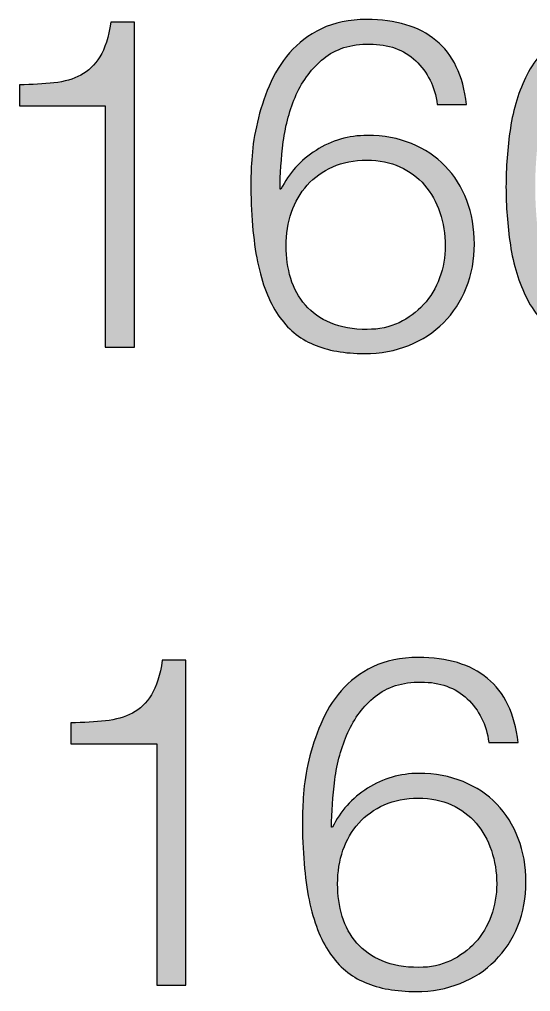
# Paper-space layout 'A1mask' of a CAD drawing. Extents: x 20 to 830, y 20 to 585.
# Drawn here: x 666.49 to 670.77, y 63.87 to 71.99 of the extents above; entities that cross this region are included whole.
import ezdxf
from ezdxf.enums import TextEntityAlignment as Align

# ---------------------------------------------------------------- set-up
doc = ezdxf.new("R2010")
doc.units = 0
doc.layers.get('0').update_dxf_attribs({"linetype": 'CONTINUOUS'})
doc.layers.get('Defpoints').update_dxf_attribs({"linetype": 'CONTINUOUS'})
doc.layers.add('JPP_Mask', color=7, linetype='CONTINUOUS')
doc.styles.add('JPP', font='arial.ttf')

# ---------------------------------------------------------------- blocks, each defined once
blk = doc.blocks.new('A1mask')
at = {"true_color": 0x004a91}
h = blk.add_hatch(color=154, dxfattribs=at)
edge = h.paths.add_edge_path()
edge.add_spline(control_points=[(652.4532, 55.6135), (652.4532, 56.2921), (652.4532, 56.9706), (652.4532, 56.9706), (652.4532, 56.9706), (652.4037, 56.9706), (652.3543, 56.9706)], knot_values=[3.5, 3.5, 3.5, 3.5, 4, 4, 4, 4.5, 4.5, 4.5, 4.5], degree=3, periodic=0)
edge.add_spline(control_points=[(652.3543, 56.9706), (652.3048, 56.9706), (652.2553, 56.9706), (652.2553, 56.9706), (652.2373, 56.8466), (652.2071, 56.7505), (652.1644, 56.6819), (652.1218, 56.6133), (652.0688, 56.5621), (652.0054, 56.529)], knot_values=[1, 1, 1, 1, 1.5, 1.5, 1.5, 2.5, 2.5, 2.5, 3.5, 3.5, 3.5, 3.5], degree=3, periodic=0)
edge.add_spline(control_points=[(652.0054, 56.529), (651.942, 56.4949), (651.8672, 56.4736), (651.7806, 56.4646)], knot_values=[0, 0, 0, 0, 1, 1, 1, 1], degree=3, periodic=0)
edge.add_spline(control_points=[(651.7806, 56.4646), (651.6939, 56.4556), (651.5974, 56.4499), (651.4918, 56.4471)], knot_values=[9, 9, 9, 9, 10, 10, 10, 10], degree=3, periodic=0)
edge.add_spline(control_points=[(651.4918, 56.4471), (651.4918, 56.4471), (651.4918, 56.2729), (651.4918, 56.2729), (651.4918, 56.2729), (651.6711, 56.2729), (651.8504, 56.2729)], knot_values=[7.5, 7.5, 7.5, 7.5, 8.5, 8.5, 8.5, 9, 9, 9, 9], degree=3, periodic=0)
edge.add_spline(control_points=[(651.8504, 56.2729), (652.0297, 56.2729), (652.2089, 56.2729), (652.2089, 56.2729), (652.2089, 56.2729), (652.2089, 55.7688), (652.2089, 55.2647)], knot_values=[6.5, 6.5, 6.5, 6.5, 7, 7, 7, 7.5, 7.5, 7.5, 7.5], degree=3, periodic=0)
edge.add_spline(control_points=[(652.2089, 55.2647), (652.2089, 54.7605), (652.2089, 54.2564), (652.2089, 54.2564), (652.2089, 54.2564), (652.27, 54.2564), (652.3311, 54.2564)], knot_values=[5.5, 5.5, 5.5, 5.5, 6, 6, 6, 6.5, 6.5, 6.5, 6.5], degree=3, periodic=0)
edge.add_spline(control_points=[(652.3311, 54.2564), (652.3921, 54.2564), (652.4532, 54.2564), (652.4532, 54.2564), (652.4532, 54.2564), (652.4532, 54.935), (652.4532, 55.6135)], knot_values=[4.5, 4.5, 4.5, 4.5, 5, 5, 5, 5.5, 5.5, 5.5, 5.5], degree=3, periodic=0)
h = blk.add_hatch(color=154, dxfattribs=at)
edge = h.paths.add_edge_path()
edge.add_spline(control_points=[(655.2318, 55.4819), (655.1892, 55.5927), (655.1291, 55.6888), (655.0515, 55.7688), (654.9738, 55.8488), (654.8801, 55.9117), (654.7703, 55.9567)], knot_values=[9, 9, 9, 9, 10, 10, 10, 11, 11, 11, 11], degree=3, periodic=0)
edge.add_spline(control_points=[(654.7703, 55.9567), (654.6605, 56.0022), (654.5369, 56.0249), (654.4001, 56.0249)], knot_values=[8, 8, 8, 8, 9, 9, 9, 9], degree=3, periodic=0)
edge.add_spline(control_points=[(654.4001, 56.0249), (654.2449, 56.0249), (654.1019, 55.9832), (653.9717, 55.9004)], knot_values=[7, 7, 7, 7, 8, 8, 8, 8], degree=3, periodic=0)
edge.add_spline(control_points=[(653.9717, 55.9004), (653.8411, 55.818), (653.7436, 55.7091), (653.6787, 55.5747)], knot_values=[6, 6, 6, 6, 7, 7, 7, 7], degree=3, periodic=0)
edge.add_spline(control_points=[(653.6711, 55.5747), (653.6711, 55.6987), (653.6801, 55.8313), (653.6981, 55.9723), (653.7161, 56.1134), (653.7526, 56.2445), (653.8065, 56.3657)], knot_values=[3, 3, 3, 3, 4, 4, 4, 5, 5, 5, 5], degree=3, periodic=0)
edge.add_spline(control_points=[(653.8065, 56.3657), (653.861, 56.4873), (653.9372, 56.5882), (654.0356, 56.6682)], knot_values=[2, 2, 2, 2, 3, 3, 3, 3], degree=3, periodic=0)
edge.add_spline(control_points=[(654.0356, 56.6682), (654.1336, 56.7486), (654.2619, 56.7884), (654.4195, 56.7884), (654.5772, 56.7884), (654.7059, 56.742), (654.8053, 56.6488)], knot_values=[0, 0, 0, 0, 1, 1, 1, 2, 2, 2, 2], degree=3, periodic=0)
edge.add_spline(control_points=[(654.8053, 56.6488), (654.9047, 56.556), (654.9648, 56.4343), (654.9857, 56.2843)], knot_values=[29, 29, 29, 29, 30, 30, 30, 30], degree=3, periodic=0)
edge.add_spline(control_points=[(654.9857, 56.2843), (654.9857, 56.2843), (655.2299, 56.2843), (655.2299, 56.2843), (655.2015, 56.5247), (655.1163, 56.7032), (654.9738, 56.8196)], knot_values=[27, 27, 27, 27, 28, 28, 28, 29, 29, 29, 29], degree=3, periodic=0)
edge.add_spline(control_points=[(654.9738, 56.8196), (654.8318, 56.9361), (654.6392, 56.9943), (654.3963, 56.9943)], knot_values=[26, 26, 26, 26, 27, 27, 27, 27], degree=3, periodic=0)
edge.add_spline(control_points=[(654.3963, 56.9943), (654.2486, 56.9943), (654.1223, 56.9683), (654.0162, 56.9167)], knot_values=[25, 25, 25, 25, 26, 26, 26, 26], degree=3, periodic=0)
edge.add_spline(control_points=[(654.0162, 56.9167), (653.9102, 56.8646), (653.8217, 56.7974), (653.7507, 56.715)], knot_values=[24, 24, 24, 24, 25, 25, 25, 25], degree=3, periodic=0)
edge.add_spline(control_points=[(653.7507, 56.715), (653.6792, 56.6322), (653.6224, 56.5399), (653.5798, 56.4376), (653.5372, 56.3354), (653.5045, 56.2346), (653.4809, 56.1352)], knot_values=[22, 22, 22, 22, 23, 23, 23, 24, 24, 24, 24], degree=3, periodic=0)
edge.add_spline(control_points=[(653.4809, 56.1352), (653.4577, 56.0358), (653.443, 55.942), (653.4364, 55.854), (653.4297, 55.7659), (653.4269, 55.6949), (653.4269, 55.641)], knot_values=[20, 20, 20, 20, 21, 21, 21, 22, 22, 22, 22], degree=3, periodic=0)
edge.add_spline(control_points=[(653.4269, 55.641), (653.4269, 55.3745), (653.4454, 55.1501), (653.4828, 54.9679)], knot_values=[19, 19, 19, 19, 20, 20, 20, 20], degree=3, periodic=0)
edge.add_spline(control_points=[(653.4828, 54.9679), (653.5206, 54.7856), (653.5779, 54.6379), (653.6555, 54.5239)], knot_values=[18, 18, 18, 18, 19, 19, 19, 19], degree=3, periodic=0)
edge.add_spline(control_points=[(653.6555, 54.5239), (653.7332, 54.4102), (653.8311, 54.3284), (653.9504, 54.2777)], knot_values=[17, 17, 17, 17, 18, 18, 18, 18], degree=3, periodic=0)
edge.add_spline(control_points=[(653.9504, 54.2777), (654.0692, 54.2275), (654.2113, 54.202), (654.3769, 54.202)], knot_values=[16, 16, 16, 16, 17, 17, 17, 17], degree=3, periodic=0)
edge.add_spline(control_points=[(654.3769, 54.202), (654.5114, 54.202), (654.6344, 54.2247), (654.7471, 54.2701)], knot_values=[15, 15, 15, 15, 16, 16, 16, 16], degree=3, periodic=0)
edge.add_spline(control_points=[(654.7471, 54.2701), (654.8598, 54.3151), (654.9563, 54.3785), (655.0377, 54.46), (655.1192, 54.5414), (655.1826, 54.6384), (655.228, 54.7506)], knot_values=[13, 13, 13, 13, 14, 14, 14, 15, 15, 15, 15], degree=3, periodic=0)
edge.add_spline(control_points=[(655.228, 54.7506), (655.273, 54.8633), (655.2957, 54.9854), (655.2957, 55.1174)], knot_values=[12, 12, 12, 12, 13, 13, 13, 13], degree=3, periodic=0)
edge.add_spline(control_points=[(655.2957, 55.1174), (655.2957, 55.249), (655.2744, 55.3707), (655.2318, 55.4819)], knot_values=[11, 11, 11, 11, 12, 12, 12, 12], degree=3, periodic=0)
edge = h.paths.add_edge_path(flags=16)
edge.add_spline(control_points=[(653.7658, 55.383), (653.7956, 55.4696), (653.8397, 55.5449), (653.8979, 55.6097)], knot_values=[1, 1, 1, 1, 2, 2, 2, 2], degree=3, periodic=0)
edge.add_spline(control_points=[(653.8979, 55.6097), (653.9561, 55.6741), (654.0271, 55.7252), (654.1114, 55.7631)], knot_values=[0, 0, 0, 0, 1, 1, 1, 1], degree=3, periodic=0)
edge.add_spline(control_points=[(654.1114, 55.7631), (654.1952, 55.8005), (654.2903, 55.819), (654.3963, 55.819)], knot_values=[15, 15, 15, 15, 16, 16, 16, 16], degree=3, periodic=0)
edge.add_spline(control_points=[(654.3963, 55.819), (654.4995, 55.819), (654.5918, 55.8005), (654.6732, 55.7631)], knot_values=[14, 14, 14, 14, 15, 15, 15, 15], degree=3, periodic=0)
edge.add_spline(control_points=[(654.6732, 55.7631), (654.7547, 55.7252), (654.8233, 55.6741), (654.8792, 55.6097)], knot_values=[13, 13, 13, 13, 14, 14, 14, 14], degree=3, periodic=0)
edge.add_spline(control_points=[(654.8792, 55.6097), (654.9345, 55.5449), (654.9771, 55.4687), (655.007, 55.3811)], knot_values=[12, 12, 12, 12, 13, 13, 13, 13], degree=3, periodic=0)
edge.add_spline(control_points=[(655.007, 55.3811), (655.0368, 55.2931), (655.0515, 55.1998), (655.0515, 55.1018)], knot_values=[11, 11, 11, 11, 12, 12, 12, 12], degree=3, periodic=0)
edge.add_spline(control_points=[(655.0515, 55.1018), (655.0515, 55.0086), (655.0358, 54.9196), (655.0051, 54.8344)], knot_values=[10, 10, 10, 10, 11, 11, 11, 11], degree=3, periodic=0)
edge.add_spline(control_points=[(655.0051, 54.8344), (654.9738, 54.7487), (654.9293, 54.6744), (654.8711, 54.6114)], knot_values=[9, 9, 9, 9, 10, 10, 10, 10], degree=3, periodic=0)
edge.add_spline(control_points=[(654.8711, 54.6114), (654.8129, 54.548), (654.7447, 54.4973), (654.6657, 54.46), (654.5866, 54.4226), (654.4981, 54.4036), (654.4001, 54.4036)], knot_values=[7, 7, 7, 7, 8, 8, 8, 9, 9, 9, 9], degree=3, periodic=0)
edge.add_spline(control_points=[(654.4001, 54.4036), (654.2813, 54.4036), (654.1791, 54.4216), (654.0939, 54.4581)], knot_values=[6, 6, 6, 6, 7, 7, 7, 7], degree=3, periodic=0)
edge.add_spline(control_points=[(654.0939, 54.4581), (654.0082, 54.494), (653.9381, 54.5437), (653.8823, 54.6072)], knot_values=[5, 5, 5, 5, 6, 6, 6, 6], degree=3, periodic=0)
edge.add_spline(control_points=[(653.8823, 54.6072), (653.8269, 54.6706), (653.7862, 54.7449), (653.7601, 54.8301)], knot_values=[4, 4, 4, 4, 5, 5, 5, 5], degree=3, periodic=0)
edge.add_spline(control_points=[(653.7601, 54.8301), (653.7346, 54.9158), (653.7213, 55.0062), (653.7213, 55.1018)], knot_values=[3, 3, 3, 3, 4, 4, 4, 4], degree=3, periodic=0)
edge.add_spline(control_points=[(653.7213, 55.1018), (653.7213, 55.2026), (653.7365, 55.2964), (653.7658, 55.383)], knot_values=[2, 2, 2, 2, 3, 3, 3, 3], degree=3, periodic=0)
h = blk.add_hatch(color=154, dxfattribs=at)
edge = h.paths.add_edge_path()
edge.add_spline(control_points=[(657.4519, 55.5979), (657.4519, 55.7555), (657.4396, 55.9174), (657.4149, 56.0826)], knot_values=[2, 2, 2, 2, 3, 3, 3, 3], degree=3, periodic=0)
edge.add_spline(control_points=[(657.4149, 56.0826), (657.3903, 56.2483), (657.3439, 56.3984), (657.2753, 56.5328)], knot_values=[1, 1, 1, 1, 2, 2, 2, 2], degree=3, periodic=0)
edge.add_spline(control_points=[(657.2753, 56.5328), (657.2071, 56.6672), (657.1115, 56.7775), (656.9884, 56.8641)], knot_values=[0, 0, 0, 0, 1, 1, 1, 1], degree=3, periodic=0)
edge.add_spline(control_points=[(656.9884, 56.8641), (656.8658, 56.9508), (656.7049, 56.9943), (656.5056, 56.9943)], knot_values=[15, 15, 15, 15, 16, 16, 16, 16], degree=3, periodic=0)
edge.add_spline(control_points=[(656.5056, 56.9943), (656.3092, 56.9943), (656.1492, 56.9508), (656.0252, 56.8641)], knot_values=[14, 14, 14, 14, 15, 15, 15, 15], degree=3, periodic=0)
edge.add_spline(control_points=[(656.0252, 56.8641), (655.9007, 56.7775), (655.8046, 56.6672), (655.7359, 56.5328), (655.6673, 56.3984), (655.6209, 56.2483), (655.5963, 56.0826)], knot_values=[12, 12, 12, 12, 13, 13, 13, 14, 14, 14, 14], degree=3, periodic=0)
edge.add_spline(control_points=[(655.5963, 56.0826), (655.5717, 55.9174), (655.5598, 55.7546), (655.5598, 55.5941)], knot_values=[11, 11, 11, 11, 12, 12, 12, 12], degree=3, periodic=0)
edge.add_spline(control_points=[(655.5598, 55.5941), (655.5598, 55.4365), (655.5717, 55.2751), (655.5963, 55.1094)], knot_values=[10, 10, 10, 10, 11, 11, 11, 11], degree=3, periodic=0)
edge.add_spline(control_points=[(655.5963, 55.1094), (655.6209, 54.9442), (655.6673, 54.7941), (655.7359, 54.6597), (655.8046, 54.5253), (655.9007, 54.4155), (656.0252, 54.3302)], knot_values=[8, 8, 8, 8, 9, 9, 9, 10, 10, 10, 10], degree=3, periodic=0)
edge.add_spline(control_points=[(656.0252, 54.3302), (656.1492, 54.2446), (656.3092, 54.202), (656.5056, 54.202)], knot_values=[7, 7, 7, 7, 8, 8, 8, 8], degree=3, periodic=0)
edge.add_spline(control_points=[(656.5056, 54.202), (656.7049, 54.202), (656.8658, 54.2446), (656.9884, 54.3302)], knot_values=[6, 6, 6, 6, 7, 7, 7, 7], degree=3, periodic=0)
edge.add_spline(control_points=[(656.9884, 54.3302), (657.1115, 54.4155), (657.2071, 54.5253), (657.2753, 54.6597)], knot_values=[5, 5, 5, 5, 6, 6, 6, 6], degree=3, periodic=0)
edge.add_spline(control_points=[(657.2753, 54.6597), (657.3439, 54.7941), (657.3903, 54.9442), (657.4149, 55.1094)], knot_values=[4, 4, 4, 4, 5, 5, 5, 5], degree=3, periodic=0)
edge.add_spline(control_points=[(657.4149, 55.1094), (657.4396, 55.2751), (657.4519, 55.4379), (657.4519, 55.5979)], knot_values=[3, 3, 3, 3, 4, 4, 4, 4], degree=3, periodic=0)
edge = h.paths.add_edge_path(flags=16)
edge.add_spline(control_points=[(655.8041, 55.5979), (655.8041, 55.7144), (655.8117, 55.8426), (655.8273, 55.9818)], knot_values=[2, 2, 2, 2, 3, 3, 3, 3], degree=3, periodic=0)
edge.add_spline(control_points=[(655.8273, 55.9818), (655.8429, 56.1214), (655.8742, 56.2507), (655.922, 56.37)], knot_values=[1, 1, 1, 1, 2, 2, 2, 2], degree=3, periodic=0)
edge.add_spline(control_points=[(655.922, 56.37), (655.9698, 56.4888), (656.0403, 56.5882), (656.1336, 56.6682)], knot_values=[0, 0, 0, 0, 1, 1, 1, 1], degree=3, periodic=0)
edge.add_spline(control_points=[(656.1336, 56.6682), (656.2268, 56.7486), (656.3508, 56.7884), (656.5056, 56.7884)], knot_values=[15, 15, 15, 15, 16, 16, 16, 16], degree=3, periodic=0)
edge.add_spline(control_points=[(656.5056, 56.7884), (656.6609, 56.7884), (656.7849, 56.7486), (656.8782, 56.6682)], knot_values=[14, 14, 14, 14, 15, 15, 15, 15], degree=3, periodic=0)
edge.add_spline(control_points=[(656.8782, 56.6682), (656.9709, 56.5882), (657.0415, 56.4888), (657.0893, 56.37)], knot_values=[13, 13, 13, 13, 14, 14, 14, 14], degree=3, periodic=0)
edge.add_spline(control_points=[(657.0893, 56.37), (657.1371, 56.2507), (657.1688, 56.1214), (657.1844, 55.9818)], knot_values=[12, 12, 12, 12, 13, 13, 13, 13], degree=3, periodic=0)
edge.add_spline(control_points=[(657.1844, 55.9818), (657.2, 55.8426), (657.2076, 55.7144), (657.2076, 55.5979)], knot_values=[11, 11, 11, 11, 12, 12, 12, 12], degree=3, periodic=0)
edge.add_spline(control_points=[(657.2076, 55.5979), (657.2076, 55.4791), (657.2, 55.3503), (657.1844, 55.2121), (657.1688, 55.0739), (657.1371, 54.9447), (657.0893, 54.8244), (657.0415, 54.7042), (656.9709, 54.6039), (656.8782, 54.5239)], knot_values=[8, 8, 8, 8, 9, 9, 9, 10, 10, 10, 11, 11, 11, 11], degree=3, periodic=0)
edge.add_spline(control_points=[(656.8782, 54.5239), (656.7849, 54.4439), (656.6609, 54.4036), (656.5056, 54.4036)], knot_values=[7, 7, 7, 7, 8, 8, 8, 8], degree=3, periodic=0)
edge.add_spline(control_points=[(656.5056, 54.4036), (656.3508, 54.4036), (656.2268, 54.4439), (656.1336, 54.5239), (656.0403, 54.6039), (655.9698, 54.7042), (655.922, 54.8244), (655.8742, 54.9447), (655.8429, 55.0739), (655.8273, 55.2121), (655.8117, 55.3503), (655.8041, 55.4791), (655.8041, 55.5979)], knot_values=[3, 3, 3, 3, 4, 4, 4, 5, 5, 5, 6, 6, 6, 7, 7, 7, 7], degree=3, periodic=0)
h = blk.add_hatch(color=154, dxfattribs=at)
edge = h.paths.add_edge_path()
edge.add_spline(control_points=[(652.884, 50.2816), (652.884, 50.9602), (652.884, 51.6387), (652.884, 51.6387), (652.884, 51.6387), (652.8345, 51.6387), (652.785, 51.6387)], knot_values=[3.5, 3.5, 3.5, 3.5, 4, 4, 4, 4.5, 4.5, 4.5, 4.5], degree=3, periodic=0)
edge.add_spline(control_points=[(652.785, 51.6387), (652.7356, 51.6387), (652.6861, 51.6387), (652.6861, 51.6387), (652.6681, 51.5147), (652.6378, 51.4186), (652.5952, 51.35), (652.5526, 51.2813), (652.4996, 51.2302), (652.4362, 51.1971)], knot_values=[1, 1, 1, 1, 1.5, 1.5, 1.5, 2.5, 2.5, 2.5, 3.5, 3.5, 3.5, 3.5], degree=3, periodic=0)
edge.add_spline(control_points=[(652.4362, 51.1971), (652.3727, 51.163), (652.2979, 51.1417), (652.2113, 51.1327)], knot_values=[0, 0, 0, 0, 1, 1, 1, 1], degree=3, periodic=0)
edge.add_spline(control_points=[(652.2113, 51.1327), (652.1247, 51.1237), (652.0281, 51.118), (651.9226, 51.1152)], knot_values=[9, 9, 9, 9, 10, 10, 10, 10], degree=3, periodic=0)
edge.add_spline(control_points=[(651.9226, 51.1152), (651.9226, 51.1152), (651.9226, 50.941), (651.9226, 50.941), (651.9226, 50.941), (652.1018, 50.941), (652.2811, 50.941)], knot_values=[7.5, 7.5, 7.5, 7.5, 8.5, 8.5, 8.5, 9, 9, 9, 9], degree=3, periodic=0)
edge.add_spline(control_points=[(652.2811, 50.941), (652.4604, 50.941), (652.6397, 50.941), (652.6397, 50.941), (652.6397, 50.941), (652.6397, 50.4369), (652.6397, 49.9327)], knot_values=[6.5, 6.5, 6.5, 6.5, 7, 7, 7, 7.5, 7.5, 7.5, 7.5], degree=3, periodic=0)
edge.add_spline(control_points=[(652.6397, 49.9327), (652.6397, 49.4286), (652.6397, 48.9245), (652.6397, 48.9245), (652.6397, 48.9245), (652.7008, 48.9245), (652.7618, 48.9245)], knot_values=[5.5, 5.5, 5.5, 5.5, 6, 6, 6, 6.5, 6.5, 6.5, 6.5], degree=3, periodic=0)
edge.add_spline(control_points=[(652.7618, 48.9245), (652.8229, 48.9245), (652.884, 48.9245), (652.884, 48.9245), (652.884, 48.9245), (652.884, 49.6031), (652.884, 50.2816)], knot_values=[4.5, 4.5, 4.5, 4.5, 5, 5, 5, 5.5, 5.5, 5.5, 5.5], degree=3, periodic=0)
h = blk.add_hatch(color=154, dxfattribs=at)
edge = h.paths.add_edge_path()
edge.add_spline(control_points=[(655.6626, 50.15), (655.62, 50.2608), (655.5598, 50.3569), (655.4822, 50.4369), (655.4046, 50.5169), (655.3109, 50.5798), (655.201, 50.6248)], knot_values=[9, 9, 9, 9, 10, 10, 10, 11, 11, 11, 11], degree=3, periodic=0)
edge.add_spline(control_points=[(655.201, 50.6248), (655.0912, 50.6702), (654.9677, 50.693), (654.8309, 50.693)], knot_values=[8, 8, 8, 8, 9, 9, 9, 9], degree=3, periodic=0)
edge.add_spline(control_points=[(654.8309, 50.693), (654.6756, 50.693), (654.5327, 50.6513), (654.4025, 50.5685)], knot_values=[7, 7, 7, 7, 8, 8, 8, 8], degree=3, periodic=0)
edge.add_spline(control_points=[(654.4025, 50.5685), (654.2718, 50.4861), (654.1743, 50.3772), (654.1095, 50.2428)], knot_values=[6, 6, 6, 6, 7, 7, 7, 7], degree=3, periodic=0)
edge.add_spline(control_points=[(654.1019, 50.2428), (654.1019, 50.3668), (654.1109, 50.4994), (654.1289, 50.6404), (654.1469, 50.7815), (654.1833, 50.9126), (654.2373, 51.0338)], knot_values=[3, 3, 3, 3, 4, 4, 4, 5, 5, 5, 5], degree=3, periodic=0)
edge.add_spline(control_points=[(654.2373, 51.0338), (654.2917, 51.1554), (654.3679, 51.2563), (654.4664, 51.3363)], knot_values=[2, 2, 2, 2, 3, 3, 3, 3], degree=3, periodic=0)
edge.add_spline(control_points=[(654.4664, 51.3363), (654.5644, 51.4167), (654.6927, 51.4565), (654.8503, 51.4565), (655.0079, 51.4565), (655.1367, 51.4101), (655.2361, 51.3168)], knot_values=[0, 0, 0, 0, 1, 1, 1, 2, 2, 2, 2], degree=3, periodic=0)
edge.add_spline(control_points=[(655.2361, 51.3168), (655.3355, 51.2241), (655.3956, 51.1024), (655.4164, 50.9524)], knot_values=[29, 29, 29, 29, 30, 30, 30, 30], degree=3, periodic=0)
edge.add_spline(control_points=[(655.4164, 50.9524), (655.4164, 50.9524), (655.6607, 50.9524), (655.6607, 50.9524), (655.6323, 51.1928), (655.5471, 51.3713), (655.4046, 51.4877)], knot_values=[27, 27, 27, 27, 28, 28, 28, 29, 29, 29, 29], degree=3, periodic=0)
edge.add_spline(control_points=[(655.4046, 51.4877), (655.2626, 51.6042), (655.0699, 51.6624), (654.8271, 51.6624)], knot_values=[26, 26, 26, 26, 27, 27, 27, 27], degree=3, periodic=0)
edge.add_spline(control_points=[(654.8271, 51.6624), (654.6794, 51.6624), (654.553, 51.6364), (654.447, 51.5848)], knot_values=[25, 25, 25, 25, 26, 26, 26, 26], degree=3, periodic=0)
edge.add_spline(control_points=[(654.447, 51.5848), (654.341, 51.5327), (654.2524, 51.4655), (654.1814, 51.3831)], knot_values=[24, 24, 24, 24, 25, 25, 25, 25], degree=3, periodic=0)
edge.add_spline(control_points=[(654.1814, 51.3831), (654.11, 51.3003), (654.0531, 51.208), (654.0105, 51.1057), (653.9679, 51.0035), (653.9353, 50.9027), (653.9116, 50.8033)], knot_values=[22, 22, 22, 22, 23, 23, 23, 24, 24, 24, 24], degree=3, periodic=0)
edge.add_spline(control_points=[(653.9116, 50.8033), (653.8884, 50.7039), (653.8737, 50.6101), (653.8671, 50.5221), (653.8605, 50.434), (653.8577, 50.363), (653.8577, 50.3091)], knot_values=[20, 20, 20, 20, 21, 21, 21, 22, 22, 22, 22], degree=3, periodic=0)
edge.add_spline(control_points=[(653.8577, 50.3091), (653.8577, 50.0426), (653.8761, 49.8182), (653.9135, 49.636)], knot_values=[19, 19, 19, 19, 20, 20, 20, 20], degree=3, periodic=0)
edge.add_spline(control_points=[(653.9135, 49.636), (653.9514, 49.4537), (654.0087, 49.306), (654.0863, 49.1919)], knot_values=[18, 18, 18, 18, 19, 19, 19, 19], degree=3, periodic=0)
edge.add_spline(control_points=[(654.0863, 49.1919), (654.1639, 49.0783), (654.2619, 48.9964), (654.3812, 48.9458)], knot_values=[17, 17, 17, 17, 18, 18, 18, 18], degree=3, periodic=0)
edge.add_spline(control_points=[(654.3812, 48.9458), (654.5, 48.8956), (654.642, 48.8701), (654.8077, 48.8701)], knot_values=[16, 16, 16, 16, 17, 17, 17, 17], degree=3, periodic=0)
edge.add_spline(control_points=[(654.8077, 48.8701), (654.9421, 48.8701), (655.0652, 48.8928), (655.1778, 48.9382)], knot_values=[15, 15, 15, 15, 16, 16, 16, 16], degree=3, periodic=0)
edge.add_spline(control_points=[(655.1778, 48.9382), (655.2905, 48.9832), (655.3871, 49.0466), (655.4685, 49.128), (655.5499, 49.2095), (655.6133, 49.3065), (655.6588, 49.4187)], knot_values=[13, 13, 13, 13, 14, 14, 14, 15, 15, 15, 15], degree=3, periodic=0)
edge.add_spline(control_points=[(655.6588, 49.4187), (655.7037, 49.5313), (655.7265, 49.6535), (655.7265, 49.7855)], knot_values=[12, 12, 12, 12, 13, 13, 13, 13], degree=3, periodic=0)
edge.add_spline(control_points=[(655.7265, 49.7855), (655.7265, 49.9171), (655.7052, 50.0388), (655.6626, 50.15)], knot_values=[11, 11, 11, 11, 12, 12, 12, 12], degree=3, periodic=0)
edge = h.paths.add_edge_path(flags=16)
edge.add_spline(control_points=[(654.1966, 50.0511), (654.2264, 50.1377), (654.2704, 50.213), (654.3286, 50.2778)], knot_values=[1, 1, 1, 1, 2, 2, 2, 2], degree=3, periodic=0)
edge.add_spline(control_points=[(654.3286, 50.2778), (654.3869, 50.3422), (654.4579, 50.3933), (654.5421, 50.4312)], knot_values=[0, 0, 0, 0, 1, 1, 1, 1], degree=3, periodic=0)
edge.add_spline(control_points=[(654.5421, 50.4312), (654.6259, 50.4686), (654.7211, 50.4871), (654.8271, 50.4871)], knot_values=[15, 15, 15, 15, 16, 16, 16, 16], degree=3, periodic=0)
edge.add_spline(control_points=[(654.8271, 50.4871), (654.9303, 50.4871), (655.0226, 50.4686), (655.104, 50.4312)], knot_values=[14, 14, 14, 14, 15, 15, 15, 15], degree=3, periodic=0)
edge.add_spline(control_points=[(655.104, 50.4312), (655.1854, 50.3933), (655.2541, 50.3422), (655.3099, 50.2778)], knot_values=[13, 13, 13, 13, 14, 14, 14, 14], degree=3, periodic=0)
edge.add_spline(control_points=[(655.3099, 50.2778), (655.3653, 50.213), (655.4079, 50.1368), (655.4377, 50.0492)], knot_values=[12, 12, 12, 12, 13, 13, 13, 13], degree=3, periodic=0)
edge.add_spline(control_points=[(655.4377, 50.0492), (655.4675, 49.9612), (655.4822, 49.8679), (655.4822, 49.7699)], knot_values=[11, 11, 11, 11, 12, 12, 12, 12], degree=3, periodic=0)
edge.add_spline(control_points=[(655.4822, 49.7699), (655.4822, 49.6767), (655.4666, 49.5877), (655.4358, 49.5025)], knot_values=[10, 10, 10, 10, 11, 11, 11, 11], degree=3, periodic=0)
edge.add_spline(control_points=[(655.4358, 49.5025), (655.4046, 49.4168), (655.3601, 49.3425), (655.3019, 49.2795)], knot_values=[9, 9, 9, 9, 10, 10, 10, 10], degree=3, periodic=0)
edge.add_spline(control_points=[(655.3019, 49.2795), (655.2436, 49.2161), (655.1755, 49.1654), (655.0964, 49.128), (655.0174, 49.0906), (654.9289, 49.0717), (654.8309, 49.0717)], knot_values=[7, 7, 7, 7, 8, 8, 8, 9, 9, 9, 9], degree=3, periodic=0)
edge.add_spline(control_points=[(654.8309, 49.0717), (654.7121, 49.0717), (654.6098, 49.0897), (654.5246, 49.1261)], knot_values=[6, 6, 6, 6, 7, 7, 7, 7], degree=3, periodic=0)
edge.add_spline(control_points=[(654.5246, 49.1261), (654.4389, 49.1621), (654.3689, 49.2118), (654.313, 49.2753)], knot_values=[5, 5, 5, 5, 6, 6, 6, 6], degree=3, periodic=0)
edge.add_spline(control_points=[(654.313, 49.2753), (654.2576, 49.3387), (654.2169, 49.413), (654.1909, 49.4982)], knot_values=[4, 4, 4, 4, 5, 5, 5, 5], degree=3, periodic=0)
edge.add_spline(control_points=[(654.1909, 49.4982), (654.1653, 49.5839), (654.1521, 49.6743), (654.1521, 49.7699)], knot_values=[3, 3, 3, 3, 4, 4, 4, 4], degree=3, periodic=0)
edge.add_spline(control_points=[(654.1521, 49.7699), (654.1521, 49.8707), (654.1672, 49.9645), (654.1966, 50.0511)], knot_values=[2, 2, 2, 2, 3, 3, 3, 3], degree=3, periodic=0)
at = {"layer": 'Defpoints', "color": 154, "true_color": 0x004a91}
for points, knots in [([(651.7806, 56.4646), (651.8672, 56.4736), (651.942, 56.4949), (652.0054, 56.529), (652.0688, 56.5621), (652.1218, 56.6133), (652.1644, 56.6819), (652.2071, 56.7505), (652.2373, 56.8466), (652.2553, 56.9706), (652.2553, 56.9706), (652.4532, 56.9706), (652.4532, 56.9706), (652.4532, 56.9706), (652.4532, 54.2564), (652.4532, 54.2564), (652.4532, 54.2564), (652.2089, 54.2564), (652.2089, 54.2564), (652.2089, 54.2564), (652.2089, 56.2729), (652.2089, 56.2729), (652.2089, 56.2729), (651.4918, 56.2729), (651.4918, 56.2729), (651.4918, 56.2729), (651.4918, 56.4471), (651.4918, 56.4471), (651.5974, 56.4499), (651.6939, 56.4556), (651.7806, 56.4646)], [0, 0, 0, 0, 1, 1, 1, 2, 2, 2, 3, 3, 3, 4, 4, 4, 5, 5, 5, 6, 6, 6, 7, 7, 7, 8, 8, 8, 9, 9, 9, 10, 10, 10, 10]), ([(654.8053, 56.6488), (654.7059, 56.742), (654.5772, 56.7884), (654.4195, 56.7884), (654.2619, 56.7884), (654.1336, 56.7486), (654.0356, 56.6682), (653.9372, 56.5882), (653.861, 56.4873), (653.8065, 56.3657), (653.7526, 56.2445), (653.7161, 56.1134), (653.6981, 55.9723), (653.6801, 55.8313), (653.6711, 55.6987), (653.6711, 55.5747), (653.6711, 55.5747), (653.6787, 55.5747), (653.6787, 55.5747), (653.7436, 55.7091), (653.8411, 55.818), (653.9717, 55.9004), (654.1019, 55.9832), (654.2449, 56.0249), (654.4001, 56.0249), (654.5369, 56.0249), (654.6605, 56.0022), (654.7703, 55.9567), (654.8801, 55.9117), (654.9738, 55.8488), (655.0515, 55.7688), (655.1291, 55.6888), (655.1892, 55.5927), (655.2318, 55.4819), (655.2744, 55.3707), (655.2957, 55.249), (655.2957, 55.1174), (655.2957, 54.9854), (655.273, 54.8633), (655.228, 54.7506), (655.1826, 54.6384), (655.1192, 54.5414), (655.0377, 54.46), (654.9563, 54.3785), (654.8598, 54.3151), (654.7471, 54.2701), (654.6344, 54.2247), (654.5114, 54.202), (654.3769, 54.202), (654.2113, 54.202), (654.0692, 54.2275), (653.9504, 54.2777), (653.8311, 54.3284), (653.7332, 54.4102), (653.6555, 54.5239), (653.5779, 54.6379), (653.5206, 54.7856), (653.4828, 54.9679), (653.4454, 55.1501), (653.4269, 55.3745), (653.4269, 55.641), (653.4269, 55.6949), (653.4297, 55.7659), (653.4364, 55.854), (653.443, 55.942), (653.4577, 56.0358), (653.4809, 56.1352), (653.5045, 56.2346), (653.5372, 56.3354), (653.5798, 56.4376), (653.6224, 56.5399), (653.6792, 56.6322), (653.7507, 56.715), (653.8217, 56.7974), (653.9102, 56.8646), (654.0162, 56.9167), (654.1223, 56.9683), (654.2486, 56.9943), (654.3963, 56.9943), (654.6392, 56.9943), (654.8318, 56.9361), (654.9738, 56.8196), (655.1163, 56.7032), (655.2015, 56.5247), (655.2299, 56.2843), (655.2299, 56.2843), (654.9857, 56.2843), (654.9857, 56.2843), (654.9648, 56.4343), (654.9047, 56.556), (654.8053, 56.6488)], [0, 0, 0, 0, 1, 1, 1, 2, 2, 2, 3, 3, 3, 4, 4, 4, 5, 5, 5, 6, 6, 6, 7, 7, 7, 8, 8, 8, 9, 9, 9, 10, 10, 10, 11, 11, 11, 12, 12, 12, 13, 13, 13, 14, 14, 14, 15, 15, 15, 16, 16, 16, 17, 17, 17, 18, 18, 18, 19, 19, 19, 20, 20, 20, 21, 21, 21, 22, 22, 22, 23, 23, 23, 24, 24, 24, 25, 25, 25, 26, 26, 26, 27, 27, 27, 28, 28, 28, 29, 29, 29, 30, 30, 30, 30]), ([(656.9884, 56.8641), (657.1115, 56.7775), (657.2071, 56.6672), (657.2753, 56.5328), (657.3439, 56.3984), (657.3903, 56.2483), (657.4149, 56.0826), (657.4396, 55.9174), (657.4519, 55.7555), (657.4519, 55.5979), (657.4519, 55.4379), (657.4396, 55.2751), (657.4149, 55.1094), (657.3903, 54.9442), (657.3439, 54.7941), (657.2753, 54.6597), (657.2071, 54.5253), (657.1115, 54.4155), (656.9884, 54.3302), (656.8658, 54.2446), (656.7049, 54.202), (656.5056, 54.202), (656.3092, 54.202), (656.1492, 54.2446), (656.0252, 54.3302), (655.9007, 54.4155), (655.8046, 54.5253), (655.7359, 54.6597), (655.6673, 54.7941), (655.6209, 54.9442), (655.5963, 55.1094), (655.5717, 55.2751), (655.5598, 55.4365), (655.5598, 55.5941), (655.5598, 55.7546), (655.5717, 55.9174), (655.5963, 56.0826), (655.6209, 56.2483), (655.6673, 56.3984), (655.7359, 56.5328), (655.8046, 56.6672), (655.9007, 56.7775), (656.0252, 56.8641), (656.1492, 56.9508), (656.3092, 56.9943), (656.5056, 56.9943), (656.7049, 56.9943), (656.8658, 56.9508), (656.9884, 56.8641)], [0, 0, 0, 0, 1, 1, 1, 2, 2, 2, 3, 3, 3, 4, 4, 4, 5, 5, 5, 6, 6, 6, 7, 7, 7, 8, 8, 8, 9, 9, 9, 10, 10, 10, 11, 11, 11, 12, 12, 12, 13, 13, 13, 14, 14, 14, 15, 15, 15, 16, 16, 16, 16]), ([(654.1114, 55.7631), (654.0271, 55.7252), (653.9561, 55.6741), (653.8979, 55.6097), (653.8397, 55.5449), (653.7956, 55.4696), (653.7658, 55.383), (653.7365, 55.2964), (653.7213, 55.2026), (653.7213, 55.1018), (653.7213, 55.0062), (653.7346, 54.9158), (653.7601, 54.8301), (653.7862, 54.7449), (653.8269, 54.6706), (653.8823, 54.6072), (653.9381, 54.5437), (654.0082, 54.494), (654.0939, 54.4581), (654.1791, 54.4216), (654.2813, 54.4036), (654.4001, 54.4036), (654.4981, 54.4036), (654.5866, 54.4226), (654.6657, 54.46), (654.7447, 54.4973), (654.8129, 54.548), (654.8711, 54.6114), (654.9293, 54.6744), (654.9738, 54.7487), (655.0051, 54.8344), (655.0358, 54.9196), (655.0515, 55.0086), (655.0515, 55.1018), (655.0515, 55.1998), (655.0368, 55.2931), (655.007, 55.3811), (654.9771, 55.4687), (654.9345, 55.5449), (654.8792, 55.6097), (654.8233, 55.6741), (654.7547, 55.7252), (654.6732, 55.7631), (654.5918, 55.8005), (654.4995, 55.819), (654.3963, 55.819), (654.2903, 55.819), (654.1952, 55.8005), (654.1114, 55.7631)], [0, 0, 0, 0, 1, 1, 1, 2, 2, 2, 3, 3, 3, 4, 4, 4, 5, 5, 5, 6, 6, 6, 7, 7, 7, 8, 8, 8, 9, 9, 9, 10, 10, 10, 11, 11, 11, 12, 12, 12, 13, 13, 13, 14, 14, 14, 15, 15, 15, 16, 16, 16, 16]), ([(652.2113, 51.1327), (652.2979, 51.1417), (652.3727, 51.163), (652.4362, 51.1971), (652.4996, 51.2302), (652.5526, 51.2813), (652.5952, 51.35), (652.6378, 51.4186), (652.6681, 51.5147), (652.6861, 51.6387), (652.6861, 51.6387), (652.884, 51.6387), (652.884, 51.6387), (652.884, 51.6387), (652.884, 48.9245), (652.884, 48.9245), (652.884, 48.9245), (652.6397, 48.9245), (652.6397, 48.9245), (652.6397, 48.9245), (652.6397, 50.941), (652.6397, 50.941), (652.6397, 50.941), (651.9226, 50.941), (651.9226, 50.941), (651.9226, 50.941), (651.9226, 51.1152), (651.9226, 51.1152), (652.0281, 51.118), (652.1247, 51.1237), (652.2113, 51.1327)], [0, 0, 0, 0, 1, 1, 1, 2, 2, 2, 3, 3, 3, 4, 4, 4, 5, 5, 5, 6, 6, 6, 7, 7, 7, 8, 8, 8, 9, 9, 9, 10, 10, 10, 10]), ([(655.2361, 51.3168), (655.1367, 51.4101), (655.0079, 51.4565), (654.8503, 51.4565), (654.6927, 51.4565), (654.5644, 51.4167), (654.4664, 51.3363), (654.3679, 51.2563), (654.2917, 51.1554), (654.2373, 51.0338), (654.1833, 50.9126), (654.1469, 50.7815), (654.1289, 50.6404), (654.1109, 50.4994), (654.1019, 50.3668), (654.1019, 50.2428), (654.1019, 50.2428), (654.1095, 50.2428), (654.1095, 50.2428), (654.1743, 50.3772), (654.2718, 50.4861), (654.4025, 50.5685), (654.5327, 50.6513), (654.6756, 50.693), (654.8309, 50.693), (654.9677, 50.693), (655.0912, 50.6702), (655.201, 50.6248), (655.3109, 50.5798), (655.4046, 50.5169), (655.4822, 50.4369), (655.5598, 50.3569), (655.62, 50.2608), (655.6626, 50.15), (655.7052, 50.0388), (655.7265, 49.9171), (655.7265, 49.7855), (655.7265, 49.6535), (655.7037, 49.5313), (655.6588, 49.4187), (655.6133, 49.3065), (655.5499, 49.2095), (655.4685, 49.128), (655.3871, 49.0466), (655.2905, 48.9832), (655.1778, 48.9382), (655.0652, 48.8928), (654.9421, 48.8701), (654.8077, 48.8701), (654.642, 48.8701), (654.5, 48.8956), (654.3812, 48.9458), (654.2619, 48.9964), (654.1639, 49.0783), (654.0863, 49.1919), (654.0087, 49.306), (653.9514, 49.4537), (653.9135, 49.636), (653.8761, 49.8182), (653.8577, 50.0426), (653.8577, 50.3091), (653.8577, 50.363), (653.8605, 50.434), (653.8671, 50.5221), (653.8737, 50.6101), (653.8884, 50.7039), (653.9116, 50.8033), (653.9353, 50.9027), (653.9679, 51.0035), (654.0105, 51.1057), (654.0531, 51.208), (654.11, 51.3003), (654.1814, 51.3831), (654.2524, 51.4655), (654.341, 51.5327), (654.447, 51.5848), (654.553, 51.6364), (654.6794, 51.6624), (654.8271, 51.6624), (655.0699, 51.6624), (655.2626, 51.6042), (655.4046, 51.4877), (655.5471, 51.3713), (655.6323, 51.1928), (655.6607, 50.9524), (655.6607, 50.9524), (655.4164, 50.9524), (655.4164, 50.9524), (655.3956, 51.1024), (655.3355, 51.2241), (655.2361, 51.3168)], [0, 0, 0, 0, 1, 1, 1, 2, 2, 2, 3, 3, 3, 4, 4, 4, 5, 5, 5, 6, 6, 6, 7, 7, 7, 8, 8, 8, 9, 9, 9, 10, 10, 10, 11, 11, 11, 12, 12, 12, 13, 13, 13, 14, 14, 14, 15, 15, 15, 16, 16, 16, 17, 17, 17, 18, 18, 18, 19, 19, 19, 20, 20, 20, 21, 21, 21, 22, 22, 22, 23, 23, 23, 24, 24, 24, 25, 25, 25, 26, 26, 26, 27, 27, 27, 28, 28, 28, 29, 29, 29, 30, 30, 30, 30]), ([(654.5421, 50.4312), (654.4579, 50.3933), (654.3869, 50.3422), (654.3286, 50.2778), (654.2704, 50.213), (654.2264, 50.1377), (654.1966, 50.0511), (654.1672, 49.9645), (654.1521, 49.8707), (654.1521, 49.7699), (654.1521, 49.6743), (654.1653, 49.5839), (654.1909, 49.4982), (654.2169, 49.413), (654.2576, 49.3387), (654.313, 49.2753), (654.3689, 49.2118), (654.4389, 49.1621), (654.5246, 49.1261), (654.6098, 49.0897), (654.7121, 49.0717), (654.8309, 49.0717), (654.9289, 49.0717), (655.0174, 49.0906), (655.0964, 49.128), (655.1755, 49.1654), (655.2436, 49.2161), (655.3019, 49.2795), (655.3601, 49.3425), (655.4046, 49.4168), (655.4358, 49.5025), (655.4666, 49.5877), (655.4822, 49.6767), (655.4822, 49.7699), (655.4822, 49.8679), (655.4675, 49.9612), (655.4377, 50.0492), (655.4079, 50.1368), (655.3653, 50.213), (655.3099, 50.2778), (655.2541, 50.3422), (655.1854, 50.3933), (655.104, 50.4312), (655.0226, 50.4686), (654.9303, 50.4871), (654.8271, 50.4871), (654.7211, 50.4871), (654.6259, 50.4686), (654.5421, 50.4312)], [0, 0, 0, 0, 1, 1, 1, 2, 2, 2, 3, 3, 3, 4, 4, 4, 5, 5, 5, 6, 6, 6, 7, 7, 7, 8, 8, 8, 9, 9, 9, 10, 10, 10, 11, 11, 11, 12, 12, 12, 13, 13, 13, 14, 14, 14, 15, 15, 15, 16, 16, 16, 16])]:
    blk.add_open_spline(points, degree=3, knots=knots, dxfattribs=at)
at = {"color": 7, "style": 'JPP'}
for tag, p in [('Client', (748, 120)), ('Project1', (748, 95)), ('Project2', (748, 87.5)), ('Project3', (748, 80)), ('Title1', (748, 62.5)), ('Title2', (748, 55)), ('Title3', (748, 47.5)), ('Status', (640, 12.5))]:
    blk.add_attdef(tag, text='', height=3.5, dxfattribs=at).set_placement(p, align=Align.MIDDLE_LEFT)
at = {"color": 2, "style": 'JPP'}
for tag, p in [('Scale', (667.5, 30)), ('Checked', (757.5, 30)), ('Drawn', (712.5, 30)), ('Date', (802.5, 30))]:
    blk.add_attdef(tag, text='', height=2, dxfattribs=at).set_placement(p, align=Align.MIDDLE_CENTER)
at = {"color": 6, "style": 'JPP'}
for tag, p in [('Ref', (730, 12.5)), ('DrgNo.', (772, 12.5))]:
    blk.add_attdef(tag, text='', height=4, dxfattribs=at).set_placement(p, align=Align.MIDDLE_LEFT)
blk.add_attdef('Rev', text='', height=4, dxfattribs=at).set_placement((806.2747, 12.5), align=Align.MIDDLE_CENTER)

psp = doc.layouts.new('A1mask')

# ---------------------------------------------------------------- block references
at = {"layer": 'JPP_Mask'}
psp.add_blockref('A1mask', (15, 15), dxfattribs=at)

doc.saveas('drawing.dxf')
